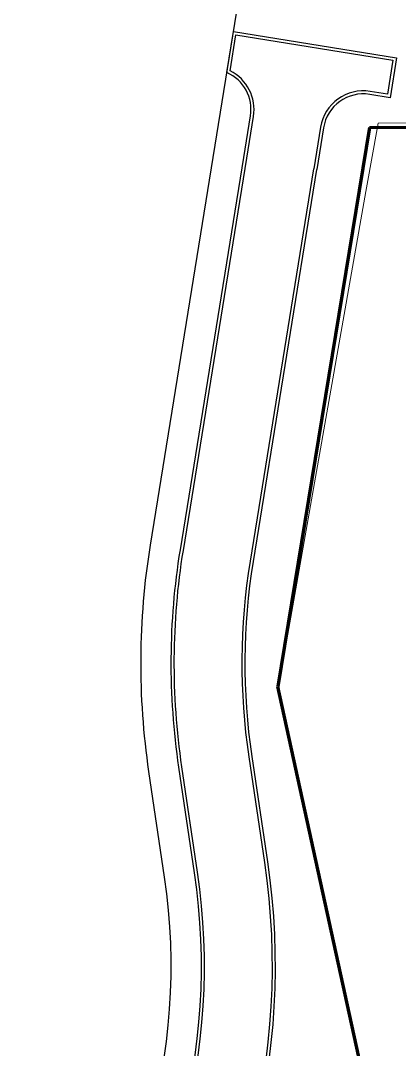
# Model space of a CAD drawing. Extents: x 294483 to 298733, y 6233899 to 6239242.
# Drawn here: x 296568.8 to 296625.1, y 6236328 to 6236481 of the extents above; entities that cross this region are included whole.
import ezdxf

# ---------------------------------------------------------------- set-up
doc = ezdxf.new("R2010")
doc.units = 0
doc.layers.add('Cadastre Land Parcels_SP_EXT', color=9, linetype='Continuous', lineweight=5)
doc.layers.add('Notes', color=7, linetype='Continuous')

msp = doc.modelspace()

# ---------------------------------------------------------------- linework, layer by layer
at = {"layer": 'Cadastre Land Parcels_SP_EXT', "linetype": 'Continuous'}
for points in [[(296904.07903, 6236460.04306), (296882.64097, 6236465.9231), (296621.91497, 6236465.70607), (296621.23498, 6236461.85105), (296620.11996, 6236455.53509), (296607.12102, 6236381.8921), (296633.16899, 6236263.24603), (296634.66896, 6236208.95309), (296635.08898, 6236193.76403), (296635.12396, 6236192.51607), (296635.73902, 6236170.22206), (296635.80898, 6236168.40303), (296635.87196, 6236166.8111), (296636.04898, 6236162.26903), (296641.99103, 6236069.72604), (296620.851, 6236038.0171), (296587.54996, 6235916.48202), (296505.37103, 6235941.38307), (296313.433, 6235840.77107), (296301.29998, 6235827.25707), (296249.62098, 6235769.69803), (296179.20301, 6235605.7261)], [(296179.20319, 6235605.72575), (296249.62125, 6235769.69785), (296301.30016, 6235827.25715), (296313.43317, 6235840.77107), (296505.37112, 6235941.38299), (296587.54969, 6235916.48211), (296620.85118, 6236038.01666), (296641.99094, 6236069.72586), (296636.04889, 6236162.26912), (296635.8717, 6236166.81083), (296635.80934, 6236168.40294), (296635.73876, 6236170.22162), (296635.12361, 6236192.51624), (296635.08854, 6236193.76376), (296634.66923, 6236208.95291), (296633.16899, 6236263.24611), (296607.12111, 6236381.89228), (296620.12014, 6236455.53465), (296621.23454, 6236461.8507), (296621.9147, 6236465.70571), (296882.64079, 6236465.92283), (296904.07903, 6236460.04324)]]:
    msp.add_lwpolyline(points, dxfattribs=at)
at = {"layer": 'Notes', "lineweight": 70}
for p, q in [((296620.64834, 6236465.08874), (296882.54447, 6236466.01758)), ((296620.64834, 6236465.08874), (296606.98559, 6236381.96376)), ((296633.04347, 6236263.32286), (296606.98559, 6236381.96376))]:
    msp.add_line(p, q, dxfattribs=at)
at = {"layer": 'Notes', "flags": 128}
for points in [[(296568.75673, 6236281.02716, 0.220507478), (296590.17872, 6236353.63474), (296587.85273, 6236369.3252, -0.077012099), (296588.07338, 6236403.01002), (296646.14729, 6236762.25003)], [(296568.75673, 6236281.02716, 0.220507478), (296590.17872, 6236353.63474), (296587.85273, 6236369.3252, -0.077012099), (296588.07338, 6236403.01002), (296646.14729, 6236762.25003)], [(296601.94256, 6236460.60556), (296602.94095, 6236466.78152, 0.341998713), (296599.42574, 6236473.23468), (296600.41366, 6236479.34587), (296624.64902, 6236475.42801), (296623.69151, 6236469.50494), (296620.68059, 6236469.99167, 0.414213232), (296613.79998, 6236465.02608), (296612.80159, 6236458.85012)], [(296602.38679, 6236460.53375), (296603.38519, 6236466.70971, 0.326863244), (296599.92402, 6236473.49722), (296600.78608, 6236478.82982), (296624.13297, 6236475.05559), (296623.31909, 6236470.02098), (296620.7524, 6236470.4359, 0.414213233), (296613.35575, 6236465.09789), (296612.35735, 6236458.92193)]]:
    msp.add_lwpolyline(points, format="xyb", dxfattribs=at)
at = {"layer": 'Notes', "color": 254, "true_color": 0xd1d1d1, "flags": 128}
for points in [[(296574.20041, 6236280.48616, 0.211680686), (296594.63007, 6236354.29462), (296592.30408, 6236369.98508, -0.077012099), (296592.51571, 6236402.29188), (296601.94256, 6236460.60556)], [(296574.54826, 6236280.20068, 0.211680686), (296595.07521, 6236354.36061), (296592.74922, 6236370.05107, -0.077012099), (296592.95994, 6236402.22007), (296602.38679, 6236460.53375)], [(296583.74137, 6236275.51848, 0.206184375), (296605.06602, 6236355.84167), (296602.74004, 6236371.53213, -0.077012099), (296602.9305, 6236400.60825), (296612.35735, 6236458.92193)], [(296584.09516, 6236275.24039, 0.206184375), (296605.51116, 6236355.90766), (296603.18517, 6236371.59812, -0.077012099), (296603.37473, 6236400.53644), (296612.80159, 6236458.85012)]]:
    msp.add_lwpolyline(points, format="xyb", dxfattribs=at)

doc.saveas('drawing.dxf')
